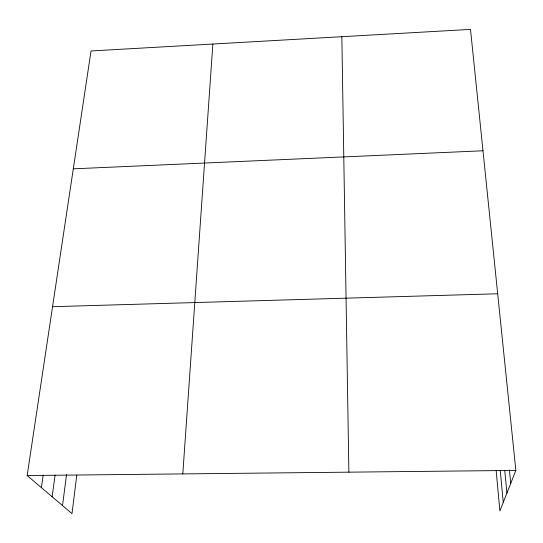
<?xml version="1.0" encoding="UTF-8"?>
<svg xmlns="http://www.w3.org/2000/svg" width="543" height="543" viewBox="0 0 543 543"><rect width="100%" height="100%" fill="white"/><g stroke="black" fill="none" stroke-linecap="round" stroke-linejoin="round"><path stroke-width="0.81" d="M182.808 473.91L212.87 44.037M76.801 475.166L72.002 513.61L27.15 475.546L91.034 50.961L470.503 29.39L515.85 470.408L499.893 510.915L496.173 470.747M62.513 505.56L66.551 474.541M52.128 496.75L55.081 475.064M41.411 487.648L43.196 475.071M73.298 168.825L482.985 150.778M52.556 306.693L497.687 293.77M27.15 475.546L515.85 470.408M509.422 469.953L510.753 483.345M504.739 470.394L506.938 493.037M500.225 470.428L503.252 502.39M341.846 36.7L348.871 472.159"/></g></svg>
